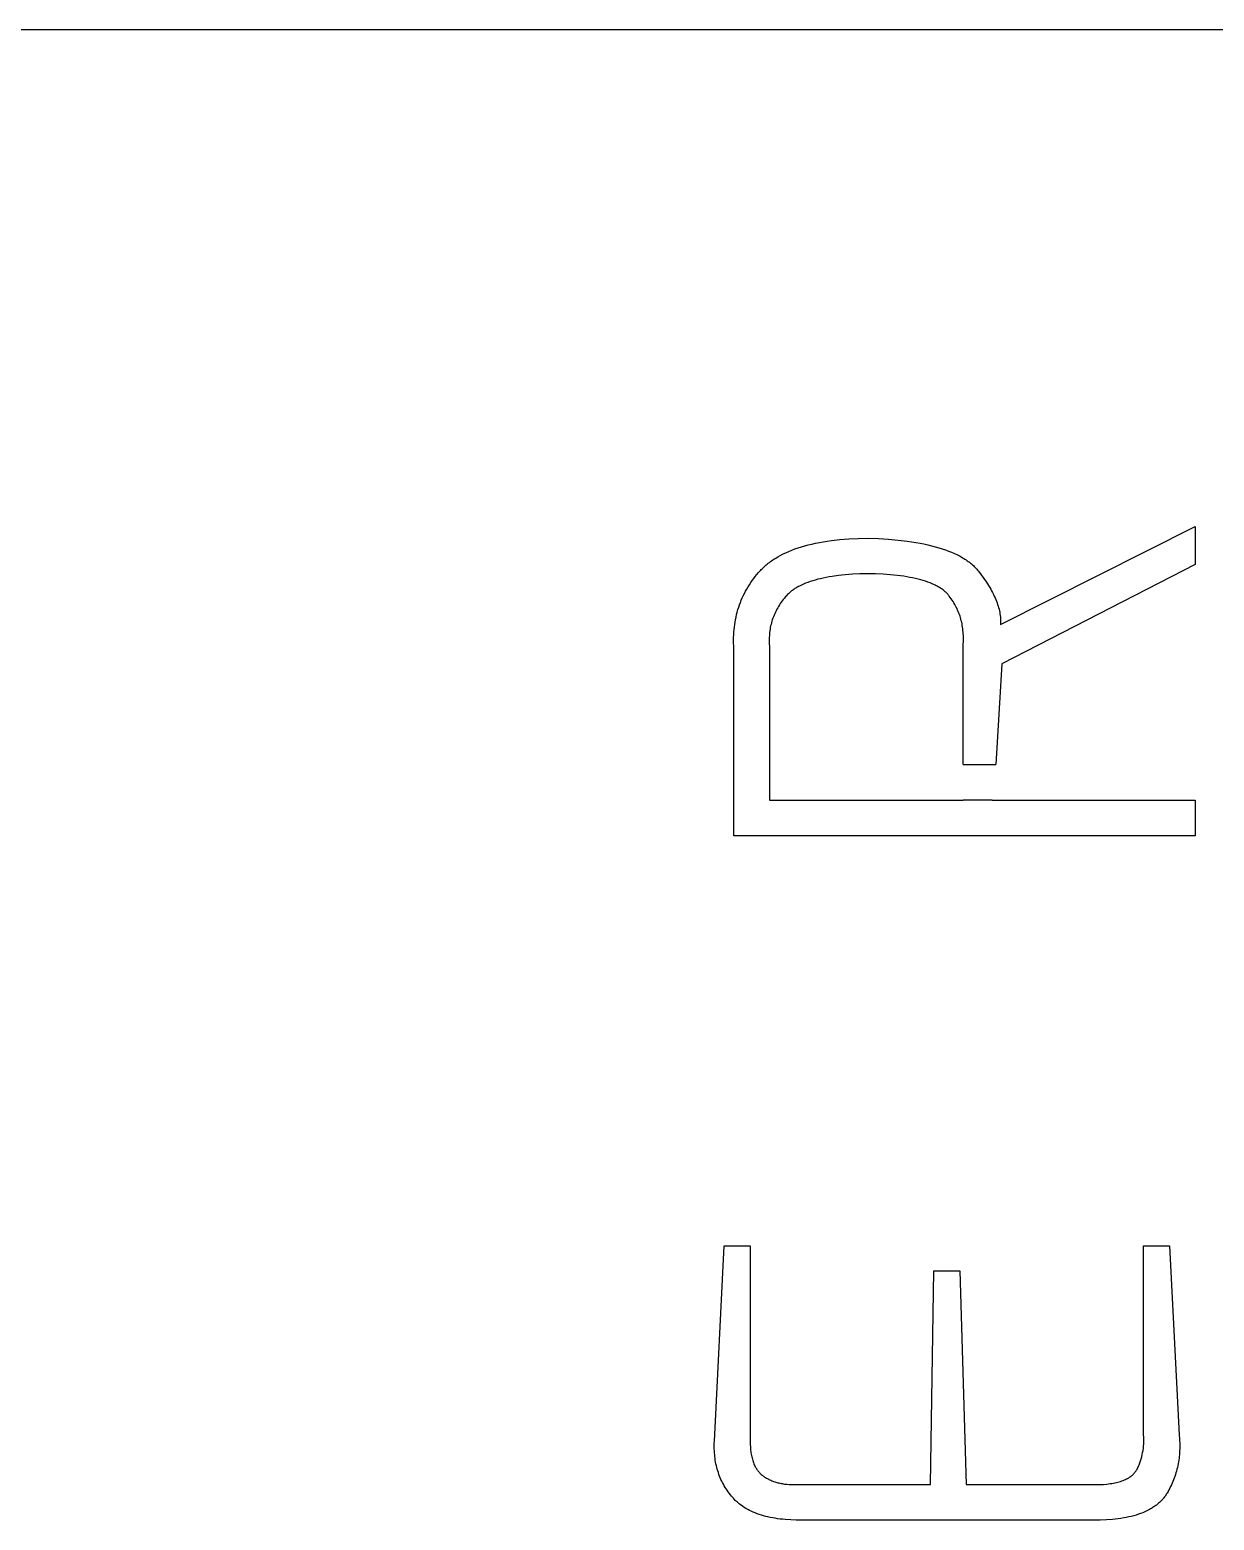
# Model space of a CAD drawing. Header units: millimetres. Extents: x -962 to 3068, y -237 to 2578.
# Drawn here: x 194.4 to 329.1, y 1815 to 1984.6 of the extents above; entities that cross this region are included whole.
import ezdxf

# ---------------------------------------------------------------- set-up
doc = ezdxf.new("R2010")
doc.units = ezdxf.units.MM
doc.header["$MEASUREMENT"] = 0
doc.layers.add('Utwórz2D linie widoczne', color=7, linetype='Continuous', true_color=0x000000)

msp = doc.modelspace()

# ---------------------------------------------------------------- linework, layer by layer
at = {"layer": 'Utwórz2D linie widoczne'}
for p, q in [((373.45, 1984.6), (15.35, 1984.6)), ((286.56, 1926.59), (287.57, 1926.67)), ((287.57, 1926.67), (288.63, 1926.73)), ((288.63, 1926.73), (289.73, 1926.76)), ((289.73, 1926.76), (290.93, 1926.71)), ((290.93, 1926.71), (292.08, 1926.64)), ((304.83, 1916.93), (326.99, 1928.09)), ((326.99, 1928.09), (326.99, 1923.77)), ((280.09, 1924.95), (280.41, 1925.1)), ((280.41, 1925.1), (280.74, 1925.25)), ((280.74, 1925.25), (281.08, 1925.38)), ((281.08, 1925.38), (281.43, 1925.52)), ((281.43, 1925.52), (281.8, 1925.64)), ((281.8, 1925.64), (282.17, 1925.76)), ((282.17, 1925.76), (282.56, 1925.87)), ((282.56, 1925.87), (282.96, 1925.98)), ((282.96, 1925.98), (283.37, 1926.08)), ((283.37, 1926.08), (283.79, 1926.17)), ((283.79, 1926.17), (284.22, 1926.26)), ((284.22, 1926.26), (284.67, 1926.34)), ((284.67, 1926.34), (285.12, 1926.41)), ((285.12, 1926.41), (285.59, 1926.47)), ((285.59, 1926.47), (286.56, 1926.59)), ((292.08, 1926.64), (293.18, 1926.53)), ((293.18, 1926.53), (294.22, 1926.41)), ((294.22, 1926.41), (295.2, 1926.26)), ((295.2, 1926.26), (295.67, 1926.18)), ((295.67, 1926.18), (296.12, 1926.09)), ((296.12, 1926.09), (296.57, 1925.99)), ((296.57, 1925.99), (296.99, 1925.89)), ((296.99, 1925.89), (297.41, 1925.78)), ((297.41, 1925.78), (297.81, 1925.67)), ((297.81, 1925.67), (298.19, 1925.54)), ((298.19, 1925.54), (298.57, 1925.42)), ((298.57, 1925.42), (298.93, 1925.29)), ((298.93, 1925.29), (299.27, 1925.15)), ((299.27, 1925.15), (299.6, 1925)), ((299.6, 1925), (299.92, 1924.85)), ((277.61, 1923.18), (277.71, 1923.28)), ((277.71, 1923.28), (277.82, 1923.39)), ((277.82, 1923.39), (277.93, 1923.5)), ((277.93, 1923.5), (278.05, 1923.6)), ((278.05, 1923.6), (278.16, 1923.7)), ((278.16, 1923.7), (278.28, 1923.8)), ((278.28, 1923.8), (278.4, 1923.9)), ((278.4, 1923.9), (278.53, 1923.99)), ((278.53, 1923.99), (278.66, 1924.09)), ((278.66, 1924.09), (278.79, 1924.18)), ((278.79, 1924.18), (278.92, 1924.27)), ((278.92, 1924.27), (279.05, 1924.36)), ((279.05, 1924.36), (279.19, 1924.45)), ((279.19, 1924.45), (279.48, 1924.62)), ((279.48, 1924.62), (279.78, 1924.79)), ((279.78, 1924.79), (280.09, 1924.95)), ((299.92, 1924.85), (300.22, 1924.7)), ((300.22, 1924.7), (300.36, 1924.62)), ((300.36, 1924.62), (300.51, 1924.53)), ((300.51, 1924.53), (300.64, 1924.45)), ((300.64, 1924.45), (300.78, 1924.36)), ((300.78, 1924.36), (300.91, 1924.28)), ((300.91, 1924.28), (301.04, 1924.19)), ((301.04, 1924.19), (301.16, 1924.1)), ((301.16, 1924.1), (301.29, 1924.01)), ((301.29, 1924.01), (301.4, 1923.92)), ((301.4, 1923.92), (301.52, 1923.82)), ((301.52, 1923.82), (301.63, 1923.73)), ((301.63, 1923.73), (301.74, 1923.63)), ((301.74, 1923.63), (301.84, 1923.53)), ((301.84, 1923.53), (301.94, 1923.43)), ((301.94, 1923.43), (302.04, 1923.33)), ((302.04, 1923.33), (302.13, 1923.22)), ((326.99, 1923.77), (304.97, 1912.47)), ((276.26, 1921.45), (276.42, 1921.69)), ((276.42, 1921.69), (276.58, 1921.92)), ((276.58, 1921.92), (276.75, 1922.16)), ((276.75, 1922.16), (276.93, 1922.39)), ((276.93, 1922.39), (277.12, 1922.62)), ((277.12, 1922.62), (277.31, 1922.84)), ((277.31, 1922.84), (277.51, 1923.07)), ((277.51, 1923.07), (277.61, 1923.18)), ((282.66, 1921.62), (282.42, 1921.52)), ((282.92, 1921.72), (282.66, 1921.62)), ((283.18, 1921.81), (282.92, 1921.72)), ((283.46, 1921.9), (283.18, 1921.81)), ((283.75, 1921.99), (283.46, 1921.9)), ((284.05, 1922.07), (283.75, 1921.99)), ((284.35, 1922.14), (284.05, 1922.07)), ((284.67, 1922.21), (284.35, 1922.14)), ((285, 1922.28), (284.67, 1922.21)), ((285.33, 1922.34), (285, 1922.28)), ((285.68, 1922.4), (285.33, 1922.34)), ((286.41, 1922.49), (285.68, 1922.4)), ((287.17, 1922.58), (286.41, 1922.49)), ((287.98, 1922.64), (287.17, 1922.58)), ((288.83, 1922.68), (287.98, 1922.64)), ((289.71, 1922.71), (288.83, 1922.68)), ((290.62, 1922.69), (289.71, 1922.71)), ((291.49, 1922.64), (290.62, 1922.69)), ((292.31, 1922.58), (291.49, 1922.64)), ((293.08, 1922.5), (292.31, 1922.58)), ((293.82, 1922.41), (293.08, 1922.5)), ((294.17, 1922.35), (293.82, 1922.41)), ((294.5, 1922.29), (294.17, 1922.35)), ((294.83, 1922.23), (294.5, 1922.29)), ((295.15, 1922.16), (294.83, 1922.23)), ((295.46, 1922.09), (295.15, 1922.16)), ((295.75, 1922.01), (295.46, 1922.09)), ((296.04, 1921.93), (295.75, 1922.01)), ((296.31, 1921.84), (296.04, 1921.93)), ((296.57, 1921.75), (296.31, 1921.84)), ((296.83, 1921.66), (296.57, 1921.75)), ((297.07, 1921.56), (296.83, 1921.66)), ((302.13, 1923.22), (302.22, 1923.12)), ((302.22, 1923.12), (302.31, 1923.01)), ((302.31, 1923.01), (302.63, 1922.59)), ((302.63, 1922.59), (302.94, 1922.17)), ((302.94, 1922.17), (303.22, 1921.76)), ((303.22, 1921.76), (303.48, 1921.35)), ((275.34, 1919.69), (275.45, 1919.95)), ((275.45, 1919.95), (275.57, 1920.2)), ((275.57, 1920.2), (275.7, 1920.46)), ((275.7, 1920.46), (275.83, 1920.71)), ((275.83, 1920.71), (275.96, 1920.96)), ((275.96, 1920.96), (276.11, 1921.2)), ((276.11, 1921.2), (276.26, 1921.45)), ((280.25, 1919.94), (280.12, 1919.79)), ((280.37, 1920.1), (280.25, 1919.94)), ((280.44, 1920.17), (280.37, 1920.1)), ((280.51, 1920.25), (280.44, 1920.17)), ((280.58, 1920.32), (280.51, 1920.25)), ((280.65, 1920.4), (280.58, 1920.32)), ((280.73, 1920.47), (280.65, 1920.4)), ((280.81, 1920.54), (280.73, 1920.47)), ((280.89, 1920.61), (280.81, 1920.54)), ((280.97, 1920.68), (280.89, 1920.61)), ((281.06, 1920.75), (280.97, 1920.68)), ((281.15, 1920.81), (281.06, 1920.75)), ((281.24, 1920.88), (281.15, 1920.81)), ((281.34, 1920.94), (281.24, 1920.88)), ((281.43, 1921.01), (281.34, 1920.94)), ((281.53, 1921.07), (281.43, 1921.01)), ((281.63, 1921.13), (281.53, 1921.07)), ((281.74, 1921.19), (281.63, 1921.13)), ((281.84, 1921.25), (281.74, 1921.19)), ((281.95, 1921.3), (281.84, 1921.25)), ((282.18, 1921.42), (281.95, 1921.3)), ((282.42, 1921.52), (282.18, 1921.42)), ((297.3, 1921.45), (297.07, 1921.56)), ((297.41, 1921.4), (297.3, 1921.45)), ((297.52, 1921.34), (297.41, 1921.4)), ((297.62, 1921.29), (297.52, 1921.34)), ((297.73, 1921.23), (297.62, 1921.29)), ((297.83, 1921.17), (297.73, 1921.23)), ((297.92, 1921.11), (297.83, 1921.17)), ((298.02, 1921.05), (297.92, 1921.11)), ((298.11, 1920.99), (298.02, 1921.05)), ((298.2, 1920.93), (298.11, 1920.99)), ((298.29, 1920.86), (298.2, 1920.93)), ((298.37, 1920.8), (298.29, 1920.86)), ((298.45, 1920.73), (298.37, 1920.8)), ((298.53, 1920.66), (298.45, 1920.73)), ((298.61, 1920.6), (298.53, 1920.66)), ((298.68, 1920.53), (298.61, 1920.6)), ((298.75, 1920.46), (298.68, 1920.53)), ((298.82, 1920.38), (298.75, 1920.46)), ((298.88, 1920.31), (298.82, 1920.38)), ((298.94, 1920.24), (298.88, 1920.31)), ((299, 1920.16), (298.94, 1920.24)), ((299.12, 1920.01), (299, 1920.16)), ((299.23, 1919.86), (299.12, 1920.01)), ((303.48, 1921.35), (303.6, 1921.15)), ((303.6, 1921.15), (303.71, 1920.95)), ((303.71, 1920.95), (303.82, 1920.75)), ((303.82, 1920.75), (303.93, 1920.55)), ((303.93, 1920.55), (304.03, 1920.36)), ((304.03, 1920.36), (304.12, 1920.16)), ((304.12, 1920.16), (304.21, 1919.97)), ((304.21, 1919.97), (304.29, 1919.78)), ((274.81, 1918.06), (274.88, 1918.34)), ((274.88, 1918.34), (274.96, 1918.62)), ((274.96, 1918.62), (275.05, 1918.89)), ((275.05, 1918.89), (275.14, 1919.16)), ((275.14, 1919.16), (275.24, 1919.42)), ((275.24, 1919.42), (275.34, 1919.69)), ((279.22, 1918.32), (279.14, 1918.15)), ((279.3, 1918.49), (279.22, 1918.32)), ((279.39, 1918.66), (279.3, 1918.49)), ((279.48, 1918.82), (279.39, 1918.66)), ((279.57, 1918.99), (279.48, 1918.82)), ((279.68, 1919.15), (279.57, 1918.99)), ((279.78, 1919.31), (279.68, 1919.15)), ((279.89, 1919.47), (279.78, 1919.31)), ((280, 1919.63), (279.89, 1919.47)), ((280.12, 1919.79), (280, 1919.63)), ((299.33, 1919.7), (299.23, 1919.86)), ((299.43, 1919.54), (299.33, 1919.7)), ((299.53, 1919.38), (299.43, 1919.54)), ((299.62, 1919.22), (299.53, 1919.38)), ((299.71, 1919.06), (299.62, 1919.22)), ((299.8, 1918.9), (299.71, 1919.06)), ((299.88, 1918.73), (299.8, 1918.9)), ((299.95, 1918.57), (299.88, 1918.73)), ((300.02, 1918.4), (299.95, 1918.57)), ((300.09, 1918.23), (300.02, 1918.4)), ((300.16, 1918.06), (300.09, 1918.23)), ((304.29, 1919.78), (304.36, 1919.59)), ((304.36, 1919.59), (304.43, 1919.4)), ((304.43, 1919.4), (304.5, 1919.22)), ((304.5, 1919.22), (304.56, 1919.03)), ((304.56, 1919.03), (304.61, 1918.85)), ((304.61, 1918.85), (304.66, 1918.67)), ((304.66, 1918.67), (304.7, 1918.49)), ((304.7, 1918.49), (304.74, 1918.31)), ((304.74, 1918.31), (304.77, 1918.13)), ((274.53, 1916.34), (274.56, 1916.63)), ((274.56, 1916.63), (274.6, 1916.92)), ((274.6, 1916.92), (274.64, 1917.21)), ((274.64, 1917.21), (274.69, 1917.5)), ((274.69, 1917.5), (274.75, 1917.78)), ((274.75, 1917.78), (274.81, 1918.06)), ((278.64, 1916.58), (278.61, 1916.39)), ((278.68, 1916.76), (278.64, 1916.58)), ((278.72, 1916.94), (278.68, 1916.76)), ((278.77, 1917.11), (278.72, 1916.94)), ((278.82, 1917.29), (278.77, 1917.11)), ((278.87, 1917.46), (278.82, 1917.29)), ((278.93, 1917.64), (278.87, 1917.46)), ((279, 1917.81), (278.93, 1917.64)), ((279.07, 1917.98), (279, 1917.81)), ((279.14, 1918.15), (279.07, 1917.98)), ((300.22, 1917.89), (300.16, 1918.06)), ((300.27, 1917.71), (300.22, 1917.89)), ((300.32, 1917.54), (300.27, 1917.71)), ((300.37, 1917.36), (300.32, 1917.54)), ((300.41, 1917.18), (300.37, 1917.36)), ((300.45, 1917), (300.41, 1917.18)), ((300.48, 1916.82), (300.45, 1917)), ((300.51, 1916.63), (300.48, 1916.82)), ((300.54, 1916.45), (300.51, 1916.63)), ((304.77, 1918.13), (304.8, 1917.95)), ((304.8, 1917.95), (304.82, 1917.78)), ((304.82, 1917.78), (304.83, 1917.61)), ((304.83, 1917.61), (304.84, 1917.44)), ((304.84, 1917.1), (304.83, 1916.93)), ((304.84, 1917.44), (304.84, 1917.27)), ((304.84, 1917.27), (304.84, 1917.1)), ((274.47, 1915.44), (274.48, 1915.74)), ((274.47, 1915.13), (274.47, 1915.44)), ((274.47, 1914.82), (274.47, 1915.13)), ((274.48, 1914.51), (274.47, 1914.82)), ((274.48, 1915.74), (274.5, 1916.04)), ((274.5, 1916.04), (274.53, 1916.34)), ((278.52, 1915.47), (278.51, 1915.28)), ((278.51, 1915.28), (278.51, 1915.09)), ((278.51, 1915.09), (278.51, 1914.9)), ((278.51, 1914.9), (278.52, 1914.7)), ((278.53, 1915.65), (278.52, 1915.47)), ((278.54, 1915.84), (278.53, 1915.65)), ((278.56, 1916.03), (278.54, 1915.84)), ((278.58, 1916.21), (278.56, 1916.03)), ((278.61, 1916.39), (278.58, 1916.21)), ((300.56, 1916.26), (300.54, 1916.45)), ((300.58, 1916.07), (300.56, 1916.26)), ((300.59, 1915.88), (300.58, 1916.07)), ((300.6, 1915.69), (300.59, 1915.88)), ((300.59, 1914.71), (300.6, 1914.91)), ((300.61, 1915.5), (300.6, 1915.69)), ((300.6, 1914.91), (300.61, 1915.11)), ((300.61, 1915.3), (300.61, 1915.5)), ((300.61, 1915.11), (300.61, 1915.3)), ((274.48, 1892.89), (274.48, 1914.51)), ((278.52, 1914.7), (278.53, 1914.51)), ((278.53, 1914.51), (278.53, 1896.95)), ((300.57, 1914.51), (300.59, 1914.71)), ((300.57, 1901), (300.57, 1914.51)), ((304.97, 1912.47), (304.29, 1901)), ((300.57, 1901), (304.29, 1901)), ((278.53, 1896.95), (294.94, 1896.95)), ((294.94, 1896.95), (300.57, 1896.95)), ((303.88, 1896.95), (300.57, 1896.95)), ((303.88, 1896.95), (326.99, 1896.95)), ((326.99, 1896.95), (326.99, 1892.89)), ((326.99, 1892.89), (274.48, 1892.89)), ((272.28, 1824.01), (273.4, 1846.23)), ((273.4, 1846.23), (276.34, 1846.23)), ((276.34, 1846.23), (276.34, 1824.01)), ((321.11, 1846.23), (324.04, 1846.23)), ((321.11, 1824.73), (321.11, 1846.23)), ((324.04, 1846.23), (325.16, 1824.73)), ((296.88, 1819.05), (297.26, 1843.36)), ((297.26, 1843.36), (300.19, 1843.36)), ((300.19, 1843.36), (300.94, 1819.05)), ((272.26, 1823.33), (272.27, 1823.55)), ((272.27, 1823.11), (272.26, 1823.33)), ((272.27, 1823.78), (272.28, 1824.01)), ((272.27, 1823.55), (272.27, 1823.78)), ((276.34, 1824.01), (276.35, 1823.65)), ((276.35, 1823.65), (276.37, 1823.31)), ((276.37, 1823.31), (276.38, 1823.14)), ((321.08, 1823.19), (321.1, 1823.44)), ((321.1, 1823.44), (321.12, 1823.69)), ((321.12, 1824.46), (321.11, 1824.73)), ((321.13, 1824.2), (321.12, 1824.46)), ((321.12, 1823.69), (321.13, 1823.94)), ((321.13, 1823.94), (321.13, 1824.2)), ((325.16, 1824.73), (325.2, 1824.27)), ((325.2, 1824.27), (325.21, 1824.04)), ((325.21, 1824.04), (325.22, 1823.81)), ((325.22, 1823.81), (325.22, 1823.58)), ((325.22, 1823.58), (325.22, 1823.36)), ((325.22, 1823.36), (325.22, 1823.14)), ((272.28, 1822.89), (272.27, 1823.11)), ((272.29, 1822.67), (272.28, 1822.89)), ((272.31, 1822.45), (272.29, 1822.67)), ((272.33, 1822.24), (272.31, 1822.45)), ((272.35, 1822.03), (272.33, 1822.24)), ((272.38, 1821.82), (272.35, 1822.03)), ((272.42, 1821.61), (272.38, 1821.82)), ((272.46, 1821.4), (272.42, 1821.61)), ((276.38, 1823.14), (276.4, 1822.98)), ((276.4, 1822.98), (276.42, 1822.82)), ((276.42, 1822.82), (276.44, 1822.67)), ((276.44, 1822.67), (276.47, 1822.51)), ((276.47, 1822.51), (276.5, 1822.37)), ((276.5, 1822.37), (276.53, 1822.22)), ((276.53, 1822.22), (276.56, 1822.08)), ((276.56, 1822.08), (276.6, 1821.95)), ((276.6, 1821.95), (276.64, 1821.81)), ((276.64, 1821.81), (276.68, 1821.68)), ((276.68, 1821.68), (276.72, 1821.56)), ((276.72, 1821.56), (276.77, 1821.43)), ((320.65, 1821.43), (320.69, 1821.54)), ((320.69, 1821.54), (320.77, 1821.77)), ((320.77, 1821.77), (320.84, 1822)), ((320.84, 1822), (320.9, 1822.23)), ((320.9, 1822.23), (320.96, 1822.46)), ((320.96, 1822.46), (321, 1822.7)), ((321, 1822.7), (321.04, 1822.94)), ((321.04, 1822.94), (321.08, 1823.19)), ((325.07, 1821.63), (325.04, 1821.42)), ((325.11, 1821.84), (325.07, 1821.63)), ((325.14, 1822.05), (325.11, 1821.84)), ((325.16, 1822.26), (325.14, 1822.05)), ((325.18, 1822.48), (325.16, 1822.26)), ((325.2, 1822.7), (325.18, 1822.48)), ((325.21, 1822.92), (325.2, 1822.7)), ((325.22, 1823.14), (325.21, 1822.92)), ((272.5, 1821.2), (272.46, 1821.4)), ((272.55, 1821), (272.5, 1821.2)), ((272.61, 1820.8), (272.55, 1821)), ((272.67, 1820.6), (272.61, 1820.8)), ((272.73, 1820.41), (272.67, 1820.6)), ((272.8, 1820.21), (272.73, 1820.41)), ((272.87, 1820.02), (272.8, 1820.21)), ((272.95, 1819.83), (272.87, 1820.02)), ((273.03, 1819.65), (272.95, 1819.83)), ((276.77, 1821.43), (276.82, 1821.32)), ((276.82, 1821.32), (276.87, 1821.2)), ((276.87, 1821.2), (276.93, 1821.09)), ((276.93, 1821.09), (276.99, 1820.98)), ((276.99, 1820.98), (277.02, 1820.93)), ((277.02, 1820.93), (277.05, 1820.88)), ((277.05, 1820.88), (277.08, 1820.83)), ((277.08, 1820.83), (277.11, 1820.78)), ((277.11, 1820.78), (277.15, 1820.73)), ((277.15, 1820.73), (277.18, 1820.68)), ((277.18, 1820.68), (277.21, 1820.63)), ((277.21, 1820.63), (277.25, 1820.59)), ((277.25, 1820.59), (277.28, 1820.54)), ((277.28, 1820.54), (277.32, 1820.5)), ((277.32, 1820.5), (277.36, 1820.46)), ((277.36, 1820.46), (277.4, 1820.41)), ((277.4, 1820.41), (277.43, 1820.37)), ((277.43, 1820.37), (277.47, 1820.33)), ((277.47, 1820.33), (277.51, 1820.29)), ((277.51, 1820.29), (277.55, 1820.25)), ((277.55, 1820.25), (277.59, 1820.22)), ((277.59, 1820.22), (277.64, 1820.18)), ((277.64, 1820.18), (277.68, 1820.14)), ((277.68, 1820.14), (277.72, 1820.11)), ((277.72, 1820.11), (277.77, 1820.07)), ((277.77, 1820.07), (277.81, 1820.04)), ((277.81, 1820.04), (277.9, 1819.98)), ((277.9, 1819.98), (277.99, 1819.91)), ((277.99, 1819.91), (278.09, 1819.85)), ((278.09, 1819.85), (278.19, 1819.8)), ((319.3, 1819.76), (319.36, 1819.8)), ((319.36, 1819.8), (319.41, 1819.83)), ((319.41, 1819.83), (319.47, 1819.87)), ((319.47, 1819.87), (319.52, 1819.9)), ((319.52, 1819.9), (319.58, 1819.94)), ((319.58, 1819.94), (319.63, 1819.98)), ((319.63, 1819.98), (319.68, 1820.02)), ((319.68, 1820.02), (319.73, 1820.06)), ((319.73, 1820.06), (319.78, 1820.1)), ((319.78, 1820.1), (319.83, 1820.14)), ((319.83, 1820.14), (319.87, 1820.18)), ((319.87, 1820.18), (319.92, 1820.22)), ((319.92, 1820.22), (319.96, 1820.26)), ((319.96, 1820.26), (320, 1820.31)), ((320, 1820.31), (320.05, 1820.35)), ((320.05, 1820.35), (320.08, 1820.4)), ((320.08, 1820.4), (320.12, 1820.44)), ((320.12, 1820.44), (320.16, 1820.49)), ((320.16, 1820.49), (320.2, 1820.54)), ((320.2, 1820.54), (320.23, 1820.58)), ((320.23, 1820.58), (320.26, 1820.63)), ((320.26, 1820.63), (320.3, 1820.68)), ((320.3, 1820.68), (320.33, 1820.73)), ((320.33, 1820.73), (320.36, 1820.78)), ((320.36, 1820.78), (320.38, 1820.84)), ((320.38, 1820.84), (320.41, 1820.89)), ((320.41, 1820.89), (320.46, 1821)), ((320.46, 1821), (320.51, 1821.1)), ((320.51, 1821.1), (320.56, 1821.21)), ((320.56, 1821.21), (320.6, 1821.32)), ((320.6, 1821.32), (320.65, 1821.43)), ((324.66, 1819.99), (324.59, 1819.79)), ((324.73, 1820.19), (324.66, 1819.99)), ((324.79, 1820.39), (324.73, 1820.19)), ((324.85, 1820.59), (324.79, 1820.39)), ((324.9, 1820.8), (324.85, 1820.59)), ((324.95, 1821), (324.9, 1820.8)), ((325, 1821.21), (324.95, 1821)), ((325.04, 1821.42), (325, 1821.21)), ((273.11, 1819.46), (273.03, 1819.65)), ((273.2, 1819.28), (273.11, 1819.46)), ((273.3, 1819.1), (273.2, 1819.28)), ((273.4, 1818.92), (273.3, 1819.1)), ((273.5, 1818.74), (273.4, 1818.92)), ((273.61, 1818.57), (273.5, 1818.74)), ((273.73, 1818.4), (273.61, 1818.57)), ((273.85, 1818.23), (273.73, 1818.4)), ((273.97, 1818.06), (273.85, 1818.23)), ((278.19, 1819.8), (278.28, 1819.74)), ((278.28, 1819.74), (278.38, 1819.69)), ((278.38, 1819.69), (278.49, 1819.63)), ((278.49, 1819.63), (278.59, 1819.59)), ((278.59, 1819.59), (278.7, 1819.54)), ((278.7, 1819.54), (278.8, 1819.49)), ((278.8, 1819.49), (278.91, 1819.45)), ((278.91, 1819.45), (279.02, 1819.41)), ((279.02, 1819.41), (279.14, 1819.37)), ((279.14, 1819.37), (279.25, 1819.34)), ((279.25, 1819.34), (279.37, 1819.3)), ((279.37, 1819.3), (279.49, 1819.27)), ((279.49, 1819.27), (279.61, 1819.24)), ((279.61, 1819.24), (279.73, 1819.21)), ((279.73, 1819.21), (279.86, 1819.19)), ((279.86, 1819.19), (279.99, 1819.16)), ((279.99, 1819.16), (280.11, 1819.14)), ((280.11, 1819.14), (280.24, 1819.12)), ((280.24, 1819.12), (280.38, 1819.11)), ((280.38, 1819.11), (280.51, 1819.09)), ((280.51, 1819.09), (280.78, 1819.07)), ((280.78, 1819.07), (281.07, 1819.06)), ((281.07, 1819.06), (281.35, 1819.05)), ((281.35, 1819.05), (281.65, 1819.05)), ((281.65, 1819.05), (296.88, 1819.05)), ((300.94, 1819.05), (316.11, 1819.05)), ((316.11, 1819.05), (316.53, 1819.08)), ((316.53, 1819.08), (316.94, 1819.11)), ((316.94, 1819.11), (317.13, 1819.13)), ((317.13, 1819.13), (317.32, 1819.16)), ((317.32, 1819.16), (317.5, 1819.19)), ((317.5, 1819.19), (317.68, 1819.22)), ((317.68, 1819.22), (317.85, 1819.25)), ((317.85, 1819.25), (318.02, 1819.29)), ((318.02, 1819.29), (318.18, 1819.33)), ((318.18, 1819.33), (318.34, 1819.37)), ((318.34, 1819.37), (318.49, 1819.42)), ((318.49, 1819.42), (318.64, 1819.47)), ((318.64, 1819.47), (318.78, 1819.52)), ((318.78, 1819.52), (318.92, 1819.58)), ((318.92, 1819.58), (319.05, 1819.64)), ((319.05, 1819.64), (319.11, 1819.67)), ((319.11, 1819.67), (319.18, 1819.7)), ((319.18, 1819.7), (319.24, 1819.73)), ((319.24, 1819.73), (319.3, 1819.76)), ((323.89, 1818.27), (323.78, 1818.09)), ((323.99, 1818.46), (323.89, 1818.27)), ((324.09, 1818.64), (323.99, 1818.46)), ((324.18, 1818.83), (324.09, 1818.64)), ((324.27, 1819.02), (324.18, 1818.83)), ((324.36, 1819.21), (324.27, 1819.02)), ((324.44, 1819.4), (324.36, 1819.21)), ((324.52, 1819.6), (324.44, 1819.4)), ((324.59, 1819.79), (324.52, 1819.6)), ((274.1, 1817.89), (273.97, 1818.06)), ((274.23, 1817.73), (274.1, 1817.89)), ((274.3, 1817.65), (274.23, 1817.73)), ((274.37, 1817.57), (274.3, 1817.65)), ((274.44, 1817.49), (274.37, 1817.57)), ((274.51, 1817.41), (274.44, 1817.49)), ((274.58, 1817.34), (274.51, 1817.41)), ((274.66, 1817.26), (274.58, 1817.34)), ((274.73, 1817.19), (274.66, 1817.26)), ((274.81, 1817.12), (274.73, 1817.19)), ((274.89, 1817.04), (274.81, 1817.12)), ((274.97, 1816.97), (274.89, 1817.04)), ((275.06, 1816.91), (274.97, 1816.97)), ((275.14, 1816.84), (275.06, 1816.91)), ((275.32, 1816.71), (275.14, 1816.84)), ((275.49, 1816.58), (275.32, 1816.71)), ((275.68, 1816.46), (275.49, 1816.58)), ((275.87, 1816.34), (275.68, 1816.46)), ((322.2, 1816.47), (322.1, 1816.4)), ((322.29, 1816.53), (322.2, 1816.47)), ((322.39, 1816.6), (322.29, 1816.53)), ((322.48, 1816.66), (322.39, 1816.6)), ((322.57, 1816.73), (322.48, 1816.66)), ((322.65, 1816.8), (322.57, 1816.73)), ((322.74, 1816.87), (322.65, 1816.8)), ((322.82, 1816.94), (322.74, 1816.87)), ((322.91, 1817.01), (322.82, 1816.94)), ((322.99, 1817.09), (322.91, 1817.01)), ((323.06, 1817.16), (322.99, 1817.09)), ((323.14, 1817.24), (323.06, 1817.16)), ((323.21, 1817.32), (323.14, 1817.24)), ((323.28, 1817.4), (323.21, 1817.32)), ((323.35, 1817.48), (323.28, 1817.4)), ((323.42, 1817.56), (323.35, 1817.48)), ((323.49, 1817.65), (323.42, 1817.56)), ((323.55, 1817.73), (323.49, 1817.65)), ((323.61, 1817.82), (323.55, 1817.73)), ((323.67, 1817.91), (323.61, 1817.82)), ((323.73, 1818), (323.67, 1817.91)), ((323.78, 1818.09), (323.73, 1818)), ((276.07, 1816.23), (275.87, 1816.34)), ((276.27, 1816.12), (276.07, 1816.23)), ((276.48, 1816.02), (276.27, 1816.12)), ((276.7, 1815.92), (276.48, 1816.02)), ((276.92, 1815.83), (276.7, 1815.92)), ((277.15, 1815.74), (276.92, 1815.83)), ((277.38, 1815.66), (277.15, 1815.74)), ((277.62, 1815.58), (277.38, 1815.66)), ((277.86, 1815.51), (277.62, 1815.58)), ((278.12, 1815.44), (277.86, 1815.51)), ((278.37, 1815.38), (278.12, 1815.44)), ((278.64, 1815.32), (278.37, 1815.38)), ((278.91, 1815.27), (278.64, 1815.32)), ((279.18, 1815.22), (278.91, 1815.27)), ((279.46, 1815.17), (279.18, 1815.22)), ((279.75, 1815.13), (279.46, 1815.17)), ((280.04, 1815.1), (279.75, 1815.13)), ((280.34, 1815.07), (280.04, 1815.1)), ((280.96, 1815.03), (280.34, 1815.07)), ((281.6, 1815), (280.96, 1815.03)), ((316.16, 1815), (281.6, 1815)), ((316.88, 1815.03), (316.16, 1815)), ((317.56, 1815.09), (316.88, 1815.03)), ((317.89, 1815.12), (317.56, 1815.09)), ((318.22, 1815.16), (317.89, 1815.12)), ((318.53, 1815.21), (318.22, 1815.16)), ((318.84, 1815.26), (318.53, 1815.21)), ((319.14, 1815.31), (318.84, 1815.26)), ((319.43, 1815.37), (319.14, 1815.31)), ((319.71, 1815.44), (319.43, 1815.37)), ((319.99, 1815.51), (319.71, 1815.44)), ((320.26, 1815.59), (319.99, 1815.51)), ((320.51, 1815.67), (320.26, 1815.59)), ((320.77, 1815.76), (320.51, 1815.67)), ((321.01, 1815.85), (320.77, 1815.76)), ((321.24, 1815.95), (321.01, 1815.85)), ((321.47, 1816.06), (321.24, 1815.95)), ((321.69, 1816.17), (321.47, 1816.06)), ((321.79, 1816.23), (321.69, 1816.17)), ((321.9, 1816.28), (321.79, 1816.23)), ((322, 1816.34), (321.9, 1816.28)), ((322.1, 1816.4), (322, 1816.34))]:
    msp.add_line(p, q, dxfattribs=at)

doc.saveas('drawing.dxf')
